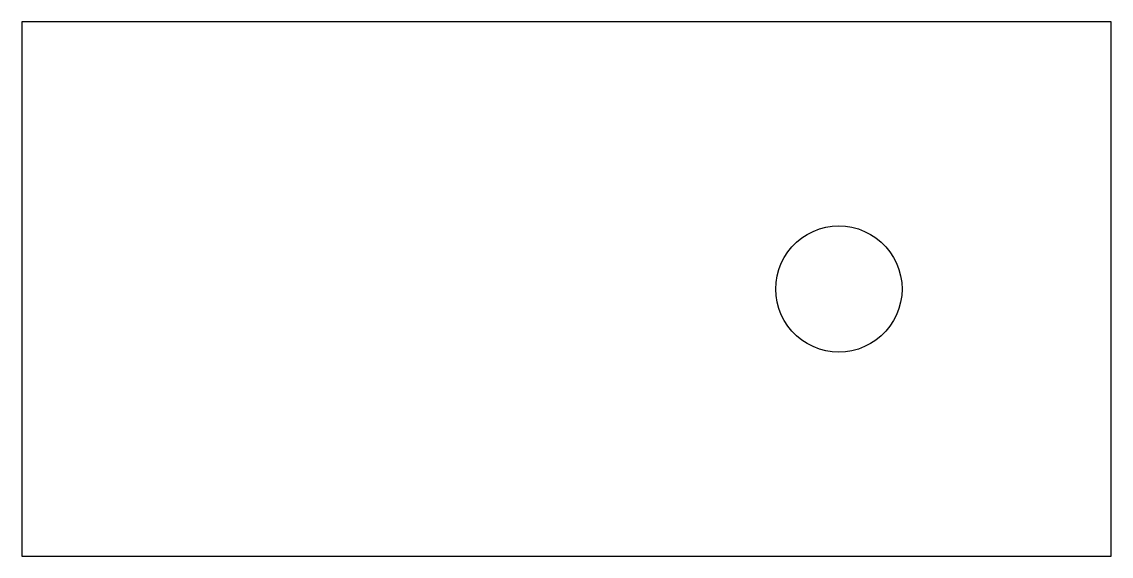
# Model space of a CAD drawing. Header units: metres. Extents: x -845 to 0, y 0 to 415.
import ezdxf

# ---------------------------------------------------------------- set-up
doc = ezdxf.new("R2010")
doc.units = ezdxf.units.M

msp = doc.modelspace()

# ---------------------------------------------------------------- linework, layer by layer
for p, q in [((-845, 415), (-845, 0)), ((0, 415), (-845, 415)), ((0, 0), (0, 415)), ((-231.18, 252.264), (-226.392, 254.102)), ((-226.392, 254.102), (-221.438, 255.429)), ((-221.438, 255.429), (-216.372, 256.232)), ((-216.372, 256.232), (-211.25, 256.5)), ((-211.25, 256.5), (-206.128, 256.232)), ((-206.128, 256.232), (-201.062, 255.429)), ((-201.062, 255.429), (-196.108, 254.102)), ((-196.108, 254.102), (-191.32, 252.264)), ((-244.037, 243.914), (-240.051, 247.142)), ((-240.051, 247.142), (-235.75, 249.935)), ((-235.75, 249.935), (-231.18, 252.264)), ((-191.32, 252.264), (-186.75, 249.935)), ((-186.75, 249.935), (-182.449, 247.142)), ((-182.449, 247.142), (-178.463, 243.914)), ((-250.892, 236.301), (-247.664, 240.287)), ((-247.664, 240.287), (-244.037, 243.914)), ((-178.463, 243.914), (-174.836, 240.287)), ((-174.836, 240.287), (-171.608, 236.301)), ((-256.014, 227.43), (-253.685, 232)), ((-253.685, 232), (-250.892, 236.301)), ((-171.608, 236.301), (-168.815, 232)), ((-168.815, 232), (-166.486, 227.43)), ((-259.179, 217.688), (-257.852, 222.642)), ((-257.852, 222.642), (-256.014, 227.43)), ((-166.486, 227.43), (-164.648, 222.642)), ((-164.648, 222.642), (-163.321, 217.688)), ((-260.25, 207.5), (-259.982, 212.622)), ((-259.982, 212.622), (-259.179, 217.688)), ((-163.321, 217.688), (-162.518, 212.622)), ((-162.518, 212.622), (-162.25, 207.5)), ((-259.982, 202.378), (-260.25, 207.5)), ((-162.25, 207.5), (-162.518, 202.378)), ((-259.179, 197.312), (-259.982, 202.378)), ((-257.852, 192.358), (-259.179, 197.312)), ((-163.321, 197.312), (-164.648, 192.358)), ((-162.518, 202.378), (-163.321, 197.312)), ((-256.014, 187.57), (-257.852, 192.358)), ((-253.685, 183), (-256.014, 187.57)), ((-166.486, 187.57), (-168.815, 183)), ((-164.648, 192.358), (-166.486, 187.57)), ((-250.892, 178.699), (-253.685, 183)), ((-247.664, 174.713), (-250.892, 178.699)), ((-171.608, 178.699), (-174.836, 174.713)), ((-168.815, 183), (-171.608, 178.699)), ((-244.037, 171.086), (-247.664, 174.713)), ((-240.051, 167.858), (-244.037, 171.086)), ((-178.463, 171.086), (-182.449, 167.858)), ((-174.836, 174.713), (-178.463, 171.086)), ((-235.75, 165.065), (-240.051, 167.858)), ((-231.18, 162.736), (-235.75, 165.065)), ((-226.392, 160.898), (-231.18, 162.736)), ((-221.438, 159.571), (-226.392, 160.898)), ((-196.108, 160.898), (-201.062, 159.571)), ((-191.32, 162.736), (-196.108, 160.898)), ((-186.75, 165.065), (-191.32, 162.736)), ((-182.449, 167.858), (-186.75, 165.065)), ((-216.372, 158.768), (-221.438, 159.571)), ((-211.25, 158.5), (-216.372, 158.768)), ((-206.128, 158.768), (-211.25, 158.5)), ((-201.062, 159.571), (-206.128, 158.768)), ((-845, 0), (0, 0))]:
    msp.add_line(p, q)

doc.saveas('drawing.dxf')
